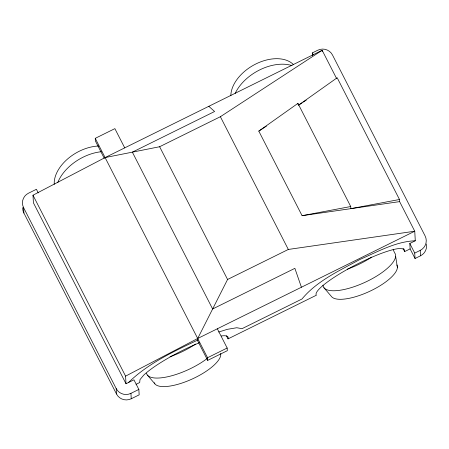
<?xml version="1.0" encoding="UTF-8"?>
<svg xmlns="http://www.w3.org/2000/svg" width="449" height="449" viewBox="0 0 449 449"><rect width="100%" height="100%" fill="white"/><g stroke="black" fill="none" stroke-linecap="round" stroke-linejoin="round"><path stroke-width="0.67" d="M426.342 243.987A10.978 10.77 -3.2 0 1 420.511 255.801L415.039 258.506L410.117 248.886L409.819 243.476L415.286 240.771L414.753 231.218L288.32 249.448L227.57 279.474L197.7 338.49L197.846 341.15L207.691 360.384L227.317 350.686L227.172 348.026L217.327 328.791M128.459 382.526C148.002 363.505 173.353 351.578 197.785 340.039M399.61 201.623L302.087 215.688L258.798 131.114L297.928 103.371L350.731 206.529L350.849 208.656L399.487 199.496L399.61 201.623L414.753 231.218L197.7 338.49L125.585 376.133L126.012 383.738L133.931 379.826L138.853 389.44L139.156 394.851L131.237 398.768A10.978 10.77 -3.2 0 1 116.504 393.998L23.898 213.079A10.978 10.77 -3.2 0 1 22.753 207.623M298.613 105.1L337.177 77.756L399.487 199.496M126.012 383.738L33.411 202.819L32.985 195.214L105.094 157.571L159.625 146.733L220.375 116.712L322.152 50.294L336.666 78.654M258.798 131.114L266.414 126.141M298.636 105.117L302.149 102.821M303.322 102.058L306.252 100.149M104.291 158.368L95.401 140.997L95.25 138.337L114.877 128.638L124.721 147.867M312.442 55.642L312.291 52.937L317.763 50.232A10.978 10.77 -3.2 0 1 332.496 55.003L425.102 235.921A10.978 10.77 -3.2 0 1 420.208 250.385L420.511 255.801M105.094 157.571L322.152 50.294L322.219 51.483M136.058 384.333L139.706 382.531L139.981 379.641L143.658 375.201A49.676 8.851 -27.1 0 1 199.451 342.744M221.267 335.97A49.676 8.851 -27.1 0 1 228.019 338.883L316.332 295.24A49.676 8.851 -27.1 0 1 347.672 269.192A49.676 8.851 -27.1 0 1 400.115 248.454L404.072 249.122L404.65 251.592L410.117 248.886M38.255 192.89L36.408 189.287L28.489 193.199A10.978 10.77 -3.2 0 0 23.595 207.668L116.201 388.587A10.978 10.77 -3.2 0 0 130.934 393.352L138.853 389.44M415.039 258.506L414.741 253.09L420.208 250.385M207.691 360.384L207.545 357.724L227.172 348.026M218.685 332.013L227.362 329.33L236.752 327.742L242.045 328.674L301.958 299.017C317.022 280.816 339.416 270.725 359.716 259.55C377.435 251.9 395.681 241.478 415.286 240.771M302.087 215.688L350.731 206.529M208.813 106.312L214.594 111.509L132.36 152.149L212.635 308.979L294.87 268.339L301.414 287.231M323.982 287.775L331.491 296.553A36.363 12.224 -24.7 0 0 370.953 290.722A36.363 12.224 -24.7 0 0 396.849 264.961M147.356 375.072L154.866 383.844M312.291 52.937L313.211 54.739M409.819 243.476L414.741 253.09M403.079 248.522L404.65 251.592M220.375 116.712L288.32 249.448M159.625 146.733L227.57 279.474M226.448 335.818L228.019 338.883M95.25 138.337L207.545 357.724M32.985 195.214L125.585 376.133M393.172 249.689L394.632 252.86A39.523 13.29 -24.7 0 1 364.055 282.758A39.523 13.29 -24.7 0 1 322.988 285.171M395.625 256.216L397.404 267.514M297.928 103.371L297.99 104.432M130.934 393.352L131.237 398.768M116.201 388.587L116.504 393.998M23.595 207.668L23.898 213.079M371.665 257.12A39.523 13.29 -24.7 0 1 347.324 269.181M235.186 93.398A39.523 25.481 -30.1 0 1 292.002 65.588M230.831 95.772A36.363 23.443 -30.1 0 1 255.924 63.926A36.363 23.443 -30.1 0 1 293.612 64.74M57.781 182.485A39.523 25.481 -30.1 0 1 101.356 151.711M54.239 184.376A36.363 23.443 -30.1 0 1 98.78 146.009M195.601 344.035A39.523 13.29 -24.7 0 1 170.07 356.697M207.202 358.504A39.523 13.29 -24.7 0 1 169.352 376.374A39.523 13.29 -24.7 0 1 146.464 373.186M220.684 353.458A36.363 12.224 -24.7 0 1 190.864 379.613A36.363 12.224 -24.7 0 1 154.226 382.733"/></g></svg>
